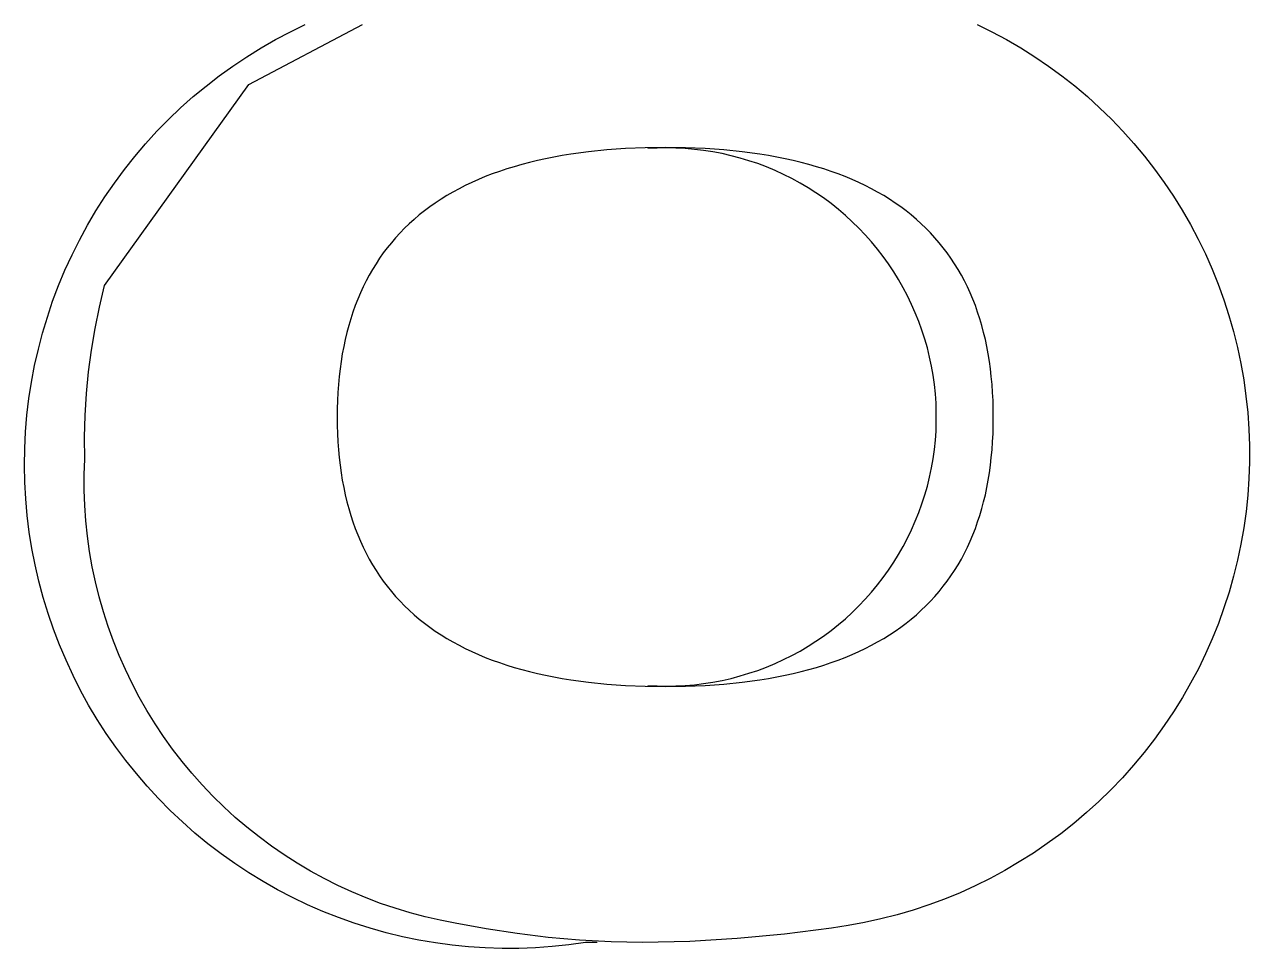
# Model space of a CAD drawing. Header units: millimetres. Extents: x -1421 to 3505, y -683 to 2759.
# Drawn here: x 2045.65 to 2046.941, y 2341.955 to 2342.929 of the extents above; entities that cross this region are included whole.
import ezdxf

# ---------------------------------------------------------------- set-up
doc = ezdxf.new("R2010")
doc.units = ezdxf.units.MM
doc.header["$MEASUREMENT"] = 0
doc.layers.add('Utwórz2D linie widoczne', color=7, linetype='Continuous', true_color=0x000000)

msp = doc.modelspace()

# ---------------------------------------------------------------- linework, layer by layer
at = {"layer": 'Utwórz2D linie widoczne'}
for p, q in [((2045.8861, 2342.8654), (2046.0057, 2342.9287)), ((2045.9297, 2342.921), (2045.9455, 2342.9287)), ((2046.6536, 2342.9287), (2046.6692, 2342.921)), ((2045.8988, 2342.904), (2045.9141, 2342.9127)), ((2045.9141, 2342.9127), (2045.9297, 2342.921)), ((2046.6692, 2342.921), (2046.6845, 2342.9127)), ((2046.6845, 2342.9127), (2046.6995, 2342.904)), ((2045.8838, 2342.8947), (2045.8988, 2342.904)), ((2046.6995, 2342.904), (2046.7143, 2342.8947)), ((2045.8691, 2342.8849), (2045.8838, 2342.8947)), ((2046.7143, 2342.8947), (2046.7287, 2342.8849)), ((2045.8409, 2342.8638), (2045.8548, 2342.8746)), ((2045.8548, 2342.8746), (2045.8691, 2342.8849)), ((2046.7287, 2342.8849), (2046.7427, 2342.8746)), ((2046.7427, 2342.8746), (2046.7564, 2342.8639)), ((2045.7337, 2342.6534), (2045.8861, 2342.8654)), ((2045.8273, 2342.8526), (2045.8409, 2342.8638)), ((2046.7564, 2342.8639), (2046.7697, 2342.8527)), ((2045.8141, 2342.8408), (2045.8273, 2342.8526)), ((2046.7697, 2342.8527), (2046.7826, 2342.841)), ((2045.8014, 2342.8287), (2045.8141, 2342.8408)), ((2046.7826, 2342.841), (2046.795, 2342.8288)), ((2045.789, 2342.8161), (2045.8014, 2342.8287)), ((2046.795, 2342.8288), (2046.8071, 2342.8163)), ((2045.7772, 2342.803), (2045.789, 2342.8161)), ((2046.8071, 2342.8163), (2046.8187, 2342.8033)), ((2045.7657, 2342.7896), (2045.7772, 2342.803)), ((2046.2631, 2342.7964), (2046.2438, 2342.7944)), ((2046.283, 2342.7978), (2046.2631, 2342.7964)), ((2046.3036, 2342.7986), (2046.283, 2342.7978)), ((2046.3249, 2342.7989), (2046.3036, 2342.7986)), ((2046.3164, 2342.7983), (2046.3066, 2342.7978)), ((2046.3262, 2342.7985), (2046.3164, 2342.7983)), ((2046.3462, 2342.7986), (2046.3249, 2342.7989)), ((2046.336, 2342.7983), (2046.3262, 2342.7985)), ((2046.3458, 2342.7979), (2046.336, 2342.7983)), ((2046.3556, 2342.797), (2046.3458, 2342.7979)), ((2046.3668, 2342.7978), (2046.3462, 2342.7986)), ((2046.3653, 2342.7959), (2046.3556, 2342.797)), ((2046.375, 2342.7944), (2046.3653, 2342.7959)), ((2046.3867, 2342.7964), (2046.3668, 2342.7978)), ((2046.4059, 2342.7944), (2046.3867, 2342.7964)), ((2046.8187, 2342.8033), (2046.8299, 2342.79)), ((2045.7548, 2342.7758), (2045.7657, 2342.7896)), ((2046.1818, 2342.7833), (2046.1736, 2342.7811)), ((2046.1901, 2342.7853), (2046.1818, 2342.7833)), ((2046.1986, 2342.7871), (2046.1901, 2342.7853)), ((2046.2073, 2342.7889), (2046.1986, 2342.7871)), ((2046.2162, 2342.7905), (2046.2073, 2342.7889)), ((2046.2252, 2342.7919), (2046.2162, 2342.7905)), ((2046.2438, 2342.7944), (2046.2252, 2342.7919)), ((2046.3847, 2342.7926), (2046.375, 2342.7944)), ((2046.3942, 2342.7904), (2046.3847, 2342.7926)), ((2046.4037, 2342.7879), (2046.3942, 2342.7904)), ((2046.4131, 2342.7851), (2046.4037, 2342.7879)), ((2046.4245, 2342.7919), (2046.4059, 2342.7944)), ((2046.4224, 2342.782), (2046.4131, 2342.7851)), ((2046.4316, 2342.7785), (2046.4224, 2342.782)), ((2046.4335, 2342.7905), (2046.4245, 2342.7919)), ((2046.4424, 2342.7889), (2046.4335, 2342.7905)), ((2046.4511, 2342.7871), (2046.4424, 2342.7889)), ((2046.4596, 2342.7853), (2046.4511, 2342.7871)), ((2046.468, 2342.7833), (2046.4596, 2342.7853)), ((2046.4761, 2342.7811), (2046.468, 2342.7833)), ((2046.8299, 2342.79), (2046.8405, 2342.7762)), ((2045.7443, 2342.7616), (2045.7548, 2342.7758)), ((2046.1425, 2342.7711), (2046.1352, 2342.7683)), ((2046.15, 2342.7738), (2046.1425, 2342.7711)), ((2046.1577, 2342.7764), (2046.15, 2342.7738)), ((2046.1655, 2342.7788), (2046.1577, 2342.7764)), ((2046.1736, 2342.7811), (2046.1655, 2342.7788)), ((2046.4406, 2342.7747), (2046.4316, 2342.7785)), ((2046.4495, 2342.7707), (2046.4406, 2342.7747)), ((2046.4583, 2342.7663), (2046.4495, 2342.7707)), ((2046.4842, 2342.7788), (2046.4761, 2342.7811)), ((2046.492, 2342.7764), (2046.4842, 2342.7788)), ((2046.4997, 2342.7738), (2046.492, 2342.7764)), ((2046.5072, 2342.7711), (2046.4997, 2342.7738)), ((2046.5146, 2342.7683), (2046.5072, 2342.7711)), ((2046.8405, 2342.7762), (2046.8507, 2342.7621)), ((2045.7343, 2342.7471), (2045.7443, 2342.7616)), ((2046.1141, 2342.7589), (2046.1075, 2342.7555)), ((2046.121, 2342.7622), (2046.1141, 2342.7589)), ((2046.128, 2342.7653), (2046.121, 2342.7622)), ((2046.1352, 2342.7683), (2046.128, 2342.7653)), ((2046.4669, 2342.7616), (2046.4583, 2342.7663)), ((2046.4753, 2342.7566), (2046.4669, 2342.7616)), ((2046.4836, 2342.7513), (2046.4753, 2342.7566)), ((2046.5217, 2342.7653), (2046.5146, 2342.7683)), ((2046.5287, 2342.7622), (2046.5217, 2342.7653)), ((2046.5356, 2342.7589), (2046.5287, 2342.7622)), ((2046.5422, 2342.7555), (2046.5356, 2342.7589)), ((2046.8507, 2342.7621), (2046.8604, 2342.7477)), ((2045.7248, 2342.7322), (2045.7343, 2342.7471)), ((2046.0885, 2342.7445), (2046.0825, 2342.7405)), ((2046.0946, 2342.7483), (2046.0885, 2342.7445)), ((2046.101, 2342.752), (2046.0946, 2342.7483)), ((2046.1075, 2342.7555), (2046.101, 2342.752)), ((2046.4917, 2342.7458), (2046.4836, 2342.7513)), ((2046.4996, 2342.7399), (2046.4917, 2342.7458)), ((2046.5487, 2342.752), (2046.5422, 2342.7555)), ((2046.5551, 2342.7483), (2046.5487, 2342.752)), ((2046.5612, 2342.7445), (2046.5551, 2342.7483)), ((2046.5672, 2342.7405), (2046.5612, 2342.7445)), ((2046.8604, 2342.7477), (2046.8696, 2342.7329)), ((2045.7159, 2342.717), (2045.7248, 2342.7322)), ((2046.071, 2342.7322), (2046.0655, 2342.7279)), ((2046.0767, 2342.7364), (2046.071, 2342.7322)), ((2046.0825, 2342.7405), (2046.0767, 2342.7364)), ((2046.5073, 2342.7338), (2046.4996, 2342.7399)), ((2046.5147, 2342.7275), (2046.5073, 2342.7338)), ((2046.5731, 2342.7364), (2046.5672, 2342.7405)), ((2046.5787, 2342.7322), (2046.5731, 2342.7364)), ((2046.5842, 2342.7279), (2046.5787, 2342.7322)), ((2046.8696, 2342.7329), (2046.8783, 2342.7178)), ((2046.0551, 2342.7187), (2046.0501, 2342.7139)), ((2046.0602, 2342.7233), (2046.0551, 2342.7187)), ((2046.0655, 2342.7279), (2046.0602, 2342.7233)), ((2046.5219, 2342.7208), (2046.5147, 2342.7275)), ((2046.5289, 2342.714), (2046.5219, 2342.7208)), ((2046.5895, 2342.7233), (2046.5842, 2342.7279)), ((2046.5947, 2342.7187), (2046.5895, 2342.7233)), ((2046.5996, 2342.7139), (2046.5947, 2342.7187)), ((2046.8783, 2342.7178), (2046.8864, 2342.7025)), ((2045.7074, 2342.7015), (2045.7159, 2342.717)), ((2046.0453, 2342.709), (2046.0406, 2342.7039)), ((2046.0501, 2342.7139), (2046.0453, 2342.709)), ((2046.5357, 2342.7069), (2046.5289, 2342.714)), ((2046.5422, 2342.6995), (2046.5357, 2342.7069)), ((2046.6045, 2342.709), (2046.5996, 2342.7139)), ((2046.6091, 2342.7039), (2046.6045, 2342.709)), ((2045.6996, 2342.6858), (2045.7074, 2342.7015)), ((2046.0319, 2342.6934), (2046.0277, 2342.6879)), ((2046.0362, 2342.6987), (2046.0319, 2342.6934)), ((2046.0406, 2342.7039), (2046.0362, 2342.6987)), ((2046.5485, 2342.692), (2046.5422, 2342.6995)), ((2046.5545, 2342.6842), (2046.5485, 2342.692)), ((2046.6136, 2342.6987), (2046.6091, 2342.7039)), ((2046.6179, 2342.6934), (2046.6136, 2342.6987)), ((2046.622, 2342.6879), (2046.6179, 2342.6934)), ((2046.8864, 2342.7025), (2046.8941, 2342.6868)), ((2045.6922, 2342.6697), (2045.6996, 2342.6858)), ((2046.0238, 2342.6823), (2046.02, 2342.6765)), ((2046.0277, 2342.6879), (2046.0238, 2342.6823)), ((2046.5602, 2342.6763), (2046.5545, 2342.6842)), ((2046.626, 2342.6823), (2046.622, 2342.6879)), ((2046.6298, 2342.6765), (2046.626, 2342.6823)), ((2046.8941, 2342.6868), (2046.9011, 2342.6709)), ((2045.6854, 2342.6535), (2045.6922, 2342.6697)), ((2046.0163, 2342.6706), (2046.0129, 2342.6646)), ((2046.02, 2342.6765), (2046.0163, 2342.6706)), ((2046.5656, 2342.6681), (2046.5602, 2342.6763)), ((2046.5708, 2342.6598), (2046.5656, 2342.6681)), ((2046.6334, 2342.6706), (2046.6298, 2342.6765)), ((2046.6369, 2342.6646), (2046.6334, 2342.6706)), ((2046.9011, 2342.6709), (2046.9076, 2342.6548)), ((2045.6792, 2342.637), (2045.6854, 2342.6535)), ((2045.7284, 2342.6309), (2045.7337, 2342.6534)), ((2046.0096, 2342.6584), (2046.0065, 2342.6521)), ((2046.0129, 2342.6646), (2046.0096, 2342.6584)), ((2046.5756, 2342.6512), (2046.5708, 2342.6598)), ((2046.6402, 2342.6584), (2046.6369, 2342.6646)), ((2046.6433, 2342.6521), (2046.6402, 2342.6584)), ((2046.9076, 2342.6548), (2046.9135, 2342.6384)), ((2046.0035, 2342.6457), (2046.0007, 2342.6391)), ((2046.0065, 2342.6521), (2046.0035, 2342.6457)), ((2046.5802, 2342.6426), (2046.5756, 2342.6512)), ((2046.5845, 2342.6337), (2046.5802, 2342.6426)), ((2046.6462, 2342.6457), (2046.6433, 2342.6521)), ((2046.649, 2342.6391), (2046.6462, 2342.6457)), ((2045.6736, 2342.6203), (2045.6792, 2342.637)), ((2045.7239, 2342.6083), (2045.7284, 2342.6309)), ((2045.9981, 2342.6324), (2045.9957, 2342.6255)), ((2046.0007, 2342.6391), (2045.9981, 2342.6324)), ((2046.5884, 2342.6248), (2046.5845, 2342.6337)), ((2046.6517, 2342.6324), (2046.649, 2342.6391)), ((2046.6541, 2342.6255), (2046.6517, 2342.6324)), ((2046.9135, 2342.6384), (2046.9189, 2342.6219)), ((2045.6685, 2342.6034), (2045.6736, 2342.6203)), ((2045.9934, 2342.6185), (2045.9913, 2342.6114)), ((2045.9957, 2342.6255), (2045.9934, 2342.6185)), ((2046.5921, 2342.6157), (2046.5884, 2342.6248)), ((2046.5954, 2342.6064), (2046.5921, 2342.6157)), ((2046.6564, 2342.6185), (2046.6541, 2342.6255)), ((2046.6585, 2342.6114), (2046.6564, 2342.6185)), ((2046.9189, 2342.6219), (2046.9237, 2342.6051)), ((2045.6641, 2342.5863), (2045.6685, 2342.6034)), ((2045.7201, 2342.5855), (2045.7239, 2342.6083)), ((2045.9893, 2342.6041), (2045.9876, 2342.5967)), ((2045.9913, 2342.6114), (2045.9893, 2342.6041)), ((2046.5984, 2342.5971), (2046.5954, 2342.6064)), ((2046.6604, 2342.6041), (2046.6585, 2342.6114)), ((2046.6622, 2342.5967), (2046.6604, 2342.6041)), ((2046.9237, 2342.6051), (2046.9279, 2342.5883)), ((2045.986, 2342.5891), (2045.9845, 2342.5814)), ((2045.9876, 2342.5967), (2045.986, 2342.5891)), ((2046.6011, 2342.5877), (2046.5984, 2342.5971)), ((2046.6638, 2342.5891), (2046.6622, 2342.5967)), ((2046.6652, 2342.5814), (2046.6638, 2342.5891)), ((2046.9279, 2342.5883), (2046.9315, 2342.5712)), ((2045.6602, 2342.5691), (2045.6641, 2342.5863)), ((2045.7171, 2342.5627), (2045.7201, 2342.5855)), ((2045.9845, 2342.5814), (2045.9833, 2342.5736)), ((2046.6034, 2342.5781), (2046.6011, 2342.5877)), ((2046.6054, 2342.5686), (2046.6034, 2342.5781)), ((2046.6665, 2342.5736), (2046.6652, 2342.5814)), ((2045.6569, 2342.5518), (2045.6602, 2342.5691)), ((2045.7149, 2342.5397), (2045.7171, 2342.5627)), ((2045.9822, 2342.5656), (2045.9812, 2342.5575)), ((2045.9833, 2342.5736), (2045.9822, 2342.5656)), ((2046.6071, 2342.5589), (2046.6054, 2342.5686)), ((2046.6676, 2342.5656), (2046.6665, 2342.5736)), ((2046.6685, 2342.5575), (2046.6676, 2342.5656)), ((2046.9315, 2342.5712), (2046.9345, 2342.5541)), ((2045.6542, 2342.5344), (2045.6569, 2342.5518)), ((2045.9812, 2342.5575), (2045.9805, 2342.5492)), ((2046.6085, 2342.5492), (2046.6071, 2342.5589)), ((2046.6693, 2342.5492), (2046.6685, 2342.5575)), ((2046.9345, 2342.5541), (2046.9369, 2342.5369)), ((2045.7135, 2342.5167), (2045.7149, 2342.5397)), ((2045.9799, 2342.5409), (2045.9795, 2342.5323)), ((2045.9805, 2342.5492), (2045.9799, 2342.5409)), ((2046.6095, 2342.5394), (2046.6085, 2342.5492)), ((2046.6102, 2342.5296), (2046.6095, 2342.5394)), ((2046.6699, 2342.5409), (2046.6693, 2342.5492)), ((2046.6703, 2342.5323), (2046.6699, 2342.5409)), ((2046.9369, 2342.5369), (2046.9388, 2342.5196)), ((2045.6521, 2342.5169), (2045.6542, 2342.5344)), ((2045.9795, 2342.5323), (2045.9792, 2342.5237)), ((2046.6105, 2342.5198), (2046.6102, 2342.5296)), ((2046.6706, 2342.5237), (2046.6703, 2342.5323)), ((2045.6506, 2342.4993), (2045.6521, 2342.5169)), ((2045.7129, 2342.4936), (2045.7135, 2342.5167)), ((2045.9792, 2342.5237), (2045.9791, 2342.5149)), ((2045.9791, 2342.5149), (2045.9792, 2342.5061)), ((2046.6105, 2342.51), (2046.6105, 2342.5198)), ((2046.6706, 2342.5149), (2046.6706, 2342.5237)), ((2046.6706, 2342.5061), (2046.6706, 2342.5149)), ((2046.9388, 2342.5196), (2046.94, 2342.5022)), ((2045.6498, 2342.4817), (2045.6506, 2342.4993)), ((2045.9792, 2342.5061), (2045.9795, 2342.4974)), ((2046.6095, 2342.4905), (2046.6102, 2342.5002)), ((2046.6102, 2342.5002), (2046.6105, 2342.51)), ((2046.6703, 2342.4974), (2046.6706, 2342.5061)), ((2046.94, 2342.5022), (2046.9406, 2342.4848)), ((2045.713, 2342.4705), (2045.7129, 2342.4936)), ((2045.9795, 2342.4974), (2045.9799, 2342.4889)), ((2045.9799, 2342.4889), (2045.9805, 2342.4805)), ((2046.6085, 2342.4807), (2046.6095, 2342.4905)), ((2046.6693, 2342.4805), (2046.6699, 2342.4889)), ((2046.6699, 2342.4889), (2046.6703, 2342.4974)), ((2045.6495, 2342.464), (2045.6498, 2342.4817)), ((2045.9805, 2342.4805), (2045.9812, 2342.4723)), ((2045.9812, 2342.4723), (2045.9822, 2342.4642)), ((2046.6071, 2342.471), (2046.6085, 2342.4807)), ((2046.6676, 2342.4642), (2046.6685, 2342.4723)), ((2046.6685, 2342.4723), (2046.6693, 2342.4805)), ((2046.9406, 2342.4848), (2046.9406, 2342.4674)), ((2045.6499, 2342.4464), (2045.6495, 2342.464)), ((2045.7125, 2342.4542), (2045.713, 2342.4705)), ((2045.9822, 2342.4642), (2045.9833, 2342.4562)), ((2046.6034, 2342.4517), (2046.6054, 2342.4613)), ((2046.6054, 2342.4613), (2046.6071, 2342.471)), ((2046.6665, 2342.4562), (2046.6676, 2342.4642)), ((2046.9406, 2342.4674), (2046.94, 2342.45)), ((2045.6508, 2342.4288), (2045.6499, 2342.4464)), ((2045.7125, 2342.4379), (2045.7125, 2342.4542)), ((2045.9833, 2342.4562), (2045.9845, 2342.4484)), ((2045.9845, 2342.4484), (2045.986, 2342.4407)), ((2046.6011, 2342.4422), (2046.6034, 2342.4517)), ((2046.6638, 2342.4407), (2046.6652, 2342.4484)), ((2046.6652, 2342.4484), (2046.6665, 2342.4562)), ((2046.94, 2342.45), (2046.9388, 2342.4327)), ((2045.7131, 2342.4217), (2045.7125, 2342.4379)), ((2045.986, 2342.4407), (2045.9876, 2342.4331)), ((2046.5984, 2342.4328), (2046.6011, 2342.4422)), ((2046.6622, 2342.4331), (2046.6638, 2342.4407)), ((2045.6524, 2342.4112), (2045.6508, 2342.4288)), ((2045.7142, 2342.4054), (2045.7131, 2342.4217)), ((2045.9876, 2342.4331), (2045.9893, 2342.4257)), ((2045.9893, 2342.4257), (2045.9913, 2342.4185)), ((2046.5921, 2342.4142), (2046.5954, 2342.4235)), ((2046.5954, 2342.4235), (2046.5984, 2342.4328)), ((2046.6585, 2342.4185), (2046.6604, 2342.4257)), ((2046.6604, 2342.4257), (2046.6622, 2342.4331)), ((2046.9388, 2342.4327), (2046.937, 2342.4154)), ((2045.6546, 2342.3937), (2045.6524, 2342.4112)), ((2045.9913, 2342.4185), (2045.9934, 2342.4113)), ((2045.9934, 2342.4113), (2045.9957, 2342.4043)), ((2046.5884, 2342.4051), (2046.5921, 2342.4142)), ((2046.6541, 2342.4043), (2046.6564, 2342.4113)), ((2046.6564, 2342.4113), (2046.6585, 2342.4185)), ((2046.937, 2342.4154), (2046.9346, 2342.3981)), ((2045.7159, 2342.3892), (2045.7142, 2342.4054)), ((2045.9957, 2342.4043), (2045.9981, 2342.3975)), ((2045.9981, 2342.3975), (2046.0007, 2342.3907)), ((2046.5802, 2342.3873), (2046.5845, 2342.3961)), ((2046.5845, 2342.3961), (2046.5884, 2342.4051)), ((2046.649, 2342.3907), (2046.6517, 2342.3975)), ((2046.6517, 2342.3975), (2046.6541, 2342.4043)), ((2046.9346, 2342.3981), (2046.9316, 2342.381)), ((2045.6573, 2342.3763), (2045.6546, 2342.3937)), ((2045.7181, 2342.3731), (2045.7159, 2342.3892)), ((2046.0007, 2342.3907), (2046.0035, 2342.3842)), ((2046.0035, 2342.3842), (2046.0065, 2342.3777)), ((2046.5756, 2342.3786), (2046.5802, 2342.3873)), ((2046.6433, 2342.3777), (2046.6462, 2342.3842)), ((2046.6462, 2342.3842), (2046.649, 2342.3907)), ((2045.6607, 2342.359), (2045.6573, 2342.3763)), ((2045.721, 2342.357), (2045.7181, 2342.3731)), ((2046.0065, 2342.3777), (2046.0096, 2342.3714)), ((2046.0096, 2342.3714), (2046.0129, 2342.3652)), ((2046.5656, 2342.3618), (2046.5708, 2342.3701)), ((2046.5708, 2342.3701), (2046.5756, 2342.3786)), ((2046.6369, 2342.3652), (2046.6402, 2342.3714)), ((2046.6402, 2342.3714), (2046.6433, 2342.3777)), ((2046.9316, 2342.381), (2046.928, 2342.364)), ((2045.6647, 2342.3419), (2045.6607, 2342.359)), ((2045.7243, 2342.3411), (2045.721, 2342.357)), ((2046.0129, 2342.3652), (2046.0163, 2342.3592)), ((2046.0163, 2342.3592), (2046.02, 2342.3533)), ((2046.5602, 2342.3536), (2046.5656, 2342.3618)), ((2046.6298, 2342.3533), (2046.6334, 2342.3592)), ((2046.6334, 2342.3592), (2046.6369, 2342.3652)), ((2046.928, 2342.364), (2046.9238, 2342.3471)), ((2046.02, 2342.3533), (2046.0238, 2342.3476)), ((2046.0238, 2342.3476), (2046.0277, 2342.342)), ((2046.5485, 2342.3379), (2046.5545, 2342.3457)), ((2046.5545, 2342.3457), (2046.5602, 2342.3536)), ((2046.622, 2342.342), (2046.626, 2342.3476)), ((2046.626, 2342.3476), (2046.6298, 2342.3533)), ((2046.9238, 2342.3471), (2046.9191, 2342.3303)), ((2045.6692, 2342.3248), (2045.6647, 2342.3419)), ((2045.7282, 2342.3253), (2045.7243, 2342.3411)), ((2046.0277, 2342.342), (2046.0319, 2342.3365)), ((2046.0319, 2342.3365), (2046.0362, 2342.3311)), ((2046.0362, 2342.3311), (2046.0406, 2342.3259)), ((2046.5357, 2342.323), (2046.5422, 2342.3303)), ((2046.5422, 2342.3303), (2046.5485, 2342.3379)), ((2046.6091, 2342.3259), (2046.6136, 2342.3311)), ((2046.6136, 2342.3311), (2046.6179, 2342.3365)), ((2046.6179, 2342.3365), (2046.622, 2342.342)), ((2046.9191, 2342.3303), (2046.9137, 2342.3138)), ((2045.6744, 2342.308), (2045.6692, 2342.3248)), ((2045.7327, 2342.3096), (2045.7282, 2342.3253)), ((2046.0406, 2342.3259), (2046.0453, 2342.3209)), ((2046.0453, 2342.3209), (2046.0501, 2342.316)), ((2046.5289, 2342.3159), (2046.5357, 2342.323)), ((2046.5996, 2342.316), (2046.6045, 2342.3209)), ((2046.6045, 2342.3209), (2046.6091, 2342.3259)), ((2045.6801, 2342.2913), (2045.6744, 2342.308)), ((2045.7377, 2342.2941), (2045.7327, 2342.3096)), ((2046.0501, 2342.316), (2046.0551, 2342.3112)), ((2046.0551, 2342.3112), (2046.0602, 2342.3065)), ((2046.0602, 2342.3065), (2046.0655, 2342.302)), ((2046.5147, 2342.3024), (2046.5219, 2342.309)), ((2046.5219, 2342.309), (2046.5289, 2342.3159)), ((2046.5842, 2342.302), (2046.5895, 2342.3065)), ((2046.5895, 2342.3065), (2046.5947, 2342.3112)), ((2046.5947, 2342.3112), (2046.5996, 2342.316)), ((2046.9137, 2342.3138), (2046.9078, 2342.2974)), ((2045.6864, 2342.2748), (2045.6801, 2342.2913)), ((2045.7432, 2342.2788), (2045.7377, 2342.2941)), ((2046.0655, 2342.302), (2046.071, 2342.2977)), ((2046.071, 2342.2977), (2046.0767, 2342.2934)), ((2046.0767, 2342.2934), (2046.0825, 2342.2893)), ((2046.4996, 2342.29), (2046.5073, 2342.2961)), ((2046.5073, 2342.2961), (2046.5147, 2342.3024)), ((2046.5672, 2342.2893), (2046.5731, 2342.2934)), ((2046.5731, 2342.2934), (2046.5787, 2342.2977)), ((2046.5787, 2342.2977), (2046.5842, 2342.302)), ((2046.9078, 2342.2974), (2046.9013, 2342.2813)), ((2045.7493, 2342.2637), (2045.7432, 2342.2788)), ((2046.0825, 2342.2893), (2046.0885, 2342.2854)), ((2046.0885, 2342.2854), (2046.0946, 2342.2816)), ((2046.0946, 2342.2816), (2046.101, 2342.2779)), ((2046.4753, 2342.2733), (2046.4836, 2342.2786)), ((2046.4836, 2342.2786), (2046.4917, 2342.2841)), ((2046.4917, 2342.2841), (2046.4996, 2342.29)), ((2046.5487, 2342.2779), (2046.5551, 2342.2816)), ((2046.5551, 2342.2816), (2046.5612, 2342.2854)), ((2046.5612, 2342.2854), (2046.5672, 2342.2893)), ((2046.9013, 2342.2813), (2046.8943, 2342.2654)), ((2045.6933, 2342.2586), (2045.6864, 2342.2748)), ((2046.101, 2342.2779), (2046.1075, 2342.2744)), ((2046.1075, 2342.2744), (2046.1141, 2342.271)), ((2046.1141, 2342.271), (2046.121, 2342.2677)), ((2046.121, 2342.2677), (2046.128, 2342.2646)), ((2046.4583, 2342.2636), (2046.4669, 2342.2683)), ((2046.4669, 2342.2683), (2046.4753, 2342.2733)), ((2046.5217, 2342.2646), (2046.5287, 2342.2677)), ((2046.5287, 2342.2677), (2046.5356, 2342.271)), ((2046.5356, 2342.271), (2046.5422, 2342.2744)), ((2046.5422, 2342.2744), (2046.5487, 2342.2779)), ((2045.7007, 2342.2426), (2045.6933, 2342.2586)), ((2045.7558, 2342.2488), (2045.7493, 2342.2637)), ((2046.128, 2342.2646), (2046.1352, 2342.2616)), ((2046.1352, 2342.2616), (2046.1425, 2342.2588)), ((2046.1425, 2342.2588), (2046.15, 2342.2561)), ((2046.15, 2342.2561), (2046.1577, 2342.2535)), ((2046.1577, 2342.2535), (2046.1655, 2342.2511)), ((2046.4316, 2342.2514), (2046.4406, 2342.2552)), ((2046.4406, 2342.2552), (2046.4495, 2342.2592)), ((2046.4495, 2342.2592), (2046.4583, 2342.2636)), ((2046.4842, 2342.2511), (2046.492, 2342.2535)), ((2046.492, 2342.2535), (2046.4997, 2342.2561)), ((2046.4997, 2342.2561), (2046.5072, 2342.2588)), ((2046.5072, 2342.2588), (2046.5146, 2342.2616)), ((2046.5146, 2342.2616), (2046.5217, 2342.2646)), ((2046.8943, 2342.2654), (2046.8867, 2342.2497)), ((2045.7086, 2342.2268), (2045.7007, 2342.2426)), ((2045.7629, 2342.2341), (2045.7558, 2342.2488)), ((2046.1655, 2342.2511), (2046.1736, 2342.2488)), ((2046.1736, 2342.2488), (2046.1818, 2342.2466)), ((2046.1818, 2342.2466), (2046.1901, 2342.2446)), ((2046.1901, 2342.2446), (2046.1986, 2342.2427)), ((2046.1986, 2342.2427), (2046.2073, 2342.241)), ((2046.2073, 2342.241), (2046.2162, 2342.2394)), ((2046.3942, 2342.2395), (2046.4037, 2342.242)), ((2046.4037, 2342.242), (2046.4131, 2342.2448)), ((2046.4131, 2342.2448), (2046.4224, 2342.2479)), ((2046.4224, 2342.2479), (2046.4316, 2342.2514)), ((2046.4335, 2342.2394), (2046.4424, 2342.241)), ((2046.4424, 2342.241), (2046.4511, 2342.2427)), ((2046.4511, 2342.2427), (2046.4596, 2342.2446)), ((2046.4596, 2342.2446), (2046.468, 2342.2466)), ((2046.468, 2342.2466), (2046.4761, 2342.2488)), ((2046.4761, 2342.2488), (2046.4842, 2342.2511)), ((2046.8867, 2342.2497), (2046.8786, 2342.2343)), ((2045.7171, 2342.2114), (2045.7086, 2342.2268)), ((2045.7705, 2342.2197), (2045.7629, 2342.2341)), ((2046.2162, 2342.2394), (2046.2252, 2342.238)), ((2046.2252, 2342.238), (2046.2438, 2342.2355)), ((2046.2438, 2342.2355), (2046.2631, 2342.2335)), ((2046.2631, 2342.2335), (2046.283, 2342.2321)), ((2046.283, 2342.2321), (2046.3036, 2342.2313)), ((2046.3036, 2342.2313), (2046.3249, 2342.231)), ((2046.3066, 2342.2321), (2046.3164, 2342.2316)), ((2046.3164, 2342.2316), (2046.3262, 2342.2314)), ((2046.3249, 2342.231), (2046.3462, 2342.2313)), ((2046.3262, 2342.2314), (2046.336, 2342.2315)), ((2046.336, 2342.2315), (2046.3458, 2342.232)), ((2046.3458, 2342.232), (2046.3556, 2342.2328)), ((2046.3462, 2342.2313), (2046.3668, 2342.2321)), ((2046.3556, 2342.2328), (2046.3653, 2342.234)), ((2046.3653, 2342.234), (2046.375, 2342.2355)), ((2046.3668, 2342.2321), (2046.3867, 2342.2335)), ((2046.375, 2342.2355), (2046.3847, 2342.2373)), ((2046.3847, 2342.2373), (2046.3942, 2342.2395)), ((2046.3867, 2342.2335), (2046.4059, 2342.2355)), ((2046.4059, 2342.2355), (2046.4245, 2342.238)), ((2046.4245, 2342.238), (2046.4335, 2342.2394)), ((2046.8786, 2342.2343), (2046.8699, 2342.2192)), ((2045.7786, 2342.2055), (2045.7705, 2342.2197)), ((2046.8699, 2342.2192), (2046.8606, 2342.2043)), ((2045.7262, 2342.1962), (2045.7171, 2342.2114)), ((2045.7871, 2342.1917), (2045.7786, 2342.2055)), ((2046.8606, 2342.2043), (2046.8508, 2342.1897)), ((2045.7357, 2342.1814), (2045.7262, 2342.1962)), ((2045.7961, 2342.1781), (2045.7871, 2342.1917)), ((2046.8508, 2342.1897), (2046.8405, 2342.1754)), ((2045.7458, 2342.1669), (2045.7357, 2342.1814)), ((2045.8056, 2342.1649), (2045.7961, 2342.1781)), ((2046.8405, 2342.1754), (2046.8297, 2342.1615)), ((2045.7563, 2342.1528), (2045.7458, 2342.1669)), ((2045.8156, 2342.152), (2045.8056, 2342.1649)), ((2045.7674, 2342.1391), (2045.7563, 2342.1528)), ((2045.826, 2342.1394), (2045.8156, 2342.152)), ((2046.8297, 2342.1615), (2046.8184, 2342.148)), ((2045.7789, 2342.1257), (2045.7674, 2342.1391)), ((2045.8368, 2342.1273), (2045.826, 2342.1394)), ((2046.8184, 2342.148), (2046.8067, 2342.1348)), ((2045.7908, 2342.1127), (2045.7789, 2342.1257)), ((2045.848, 2342.1154), (2045.8368, 2342.1273)), ((2046.8067, 2342.1348), (2046.7945, 2342.1221)), ((2045.8032, 2342.1002), (2045.7908, 2342.1127)), ((2045.8596, 2342.104), (2045.848, 2342.1154)), ((2046.7945, 2342.1221), (2046.7819, 2342.1098)), ((2045.816, 2342.0881), (2045.8032, 2342.1002)), ((2045.8716, 2342.093), (2045.8596, 2342.104)), ((2046.7688, 2342.098), (2046.7554, 2342.0866)), ((2046.7819, 2342.1098), (2046.7688, 2342.098)), ((2045.8292, 2342.0764), (2045.816, 2342.0881)), ((2045.884, 2342.0825), (2045.8716, 2342.093)), ((2046.7554, 2342.0866), (2046.7416, 2342.0757)), ((2045.8429, 2342.0652), (2045.8292, 2342.0764)), ((2045.8968, 2342.0723), (2045.884, 2342.0825)), ((2045.9098, 2342.0626), (2045.8968, 2342.0723)), ((2046.7416, 2342.0757), (2046.7274, 2342.0653)), ((2045.8569, 2342.0545), (2045.8429, 2342.0652)), ((2045.9233, 2342.0534), (2045.9098, 2342.0626)), ((2046.7274, 2342.0653), (2046.7128, 2342.0554)), ((2045.8712, 2342.0443), (2045.8569, 2342.0545)), ((2045.937, 2342.0446), (2045.9233, 2342.0534)), ((2046.698, 2342.046), (2046.6828, 2342.0371)), ((2046.7128, 2342.0554), (2046.698, 2342.046)), ((2045.8859, 2342.0346), (2045.8712, 2342.0443)), ((2045.901, 2342.0254), (2045.8859, 2342.0346)), ((2045.951, 2342.0363), (2045.937, 2342.0446)), ((2045.9653, 2342.0285), (2045.951, 2342.0363)), ((2046.6828, 2342.0371), (2046.6673, 2342.0287)), ((2045.9163, 2342.0167), (2045.901, 2342.0254)), ((2045.9798, 2342.0212), (2045.9653, 2342.0285)), ((2045.9946, 2342.0144), (2045.9798, 2342.0212)), ((2046.6515, 2342.0209), (2046.6355, 2342.0136)), ((2046.6673, 2342.0287), (2046.6515, 2342.0209)), ((2045.932, 2342.0085), (2045.9163, 2342.0167)), ((2045.9479, 2342.0009), (2045.932, 2342.0085)), ((2046.0097, 2342.0081), (2045.9946, 2342.0144)), ((2046.0249, 2342.0023), (2046.0097, 2342.0081)), ((2046.6355, 2342.0136), (2046.6192, 2342.0069)), ((2045.964, 2341.9939), (2045.9479, 2342.0009)), ((2046.0403, 2341.9971), (2046.0249, 2342.0023)), ((2046.0559, 2341.9924), (2046.0403, 2341.9971)), ((2046.586, 2341.9952), (2046.5691, 2341.9903)), ((2046.6027, 2342.0008), (2046.586, 2341.9952)), ((2046.6192, 2342.0069), (2046.6027, 2342.0008)), ((2045.9804, 2341.9874), (2045.964, 2341.9939)), ((2045.997, 2341.9815), (2045.9804, 2341.9874)), ((2046.0138, 2341.9761), (2045.997, 2341.9815)), ((2046.0717, 2341.9882), (2046.0559, 2341.9924)), ((2046.0875, 2341.9846), (2046.0717, 2341.9882)), ((2046.1035, 2341.9815), (2046.0875, 2341.9846)), ((2046.1361, 2341.9754), (2046.1035, 2341.9815)), ((2046.5348, 2341.9821), (2046.5175, 2341.9789)), ((2046.552, 2341.9859), (2046.5348, 2341.9821)), ((2046.5691, 2341.9903), (2046.552, 2341.9859)), ((2046.0308, 2341.9714), (2046.0138, 2341.9761)), ((2046.0479, 2341.9672), (2046.0308, 2341.9714)), ((2046.1688, 2341.9704), (2046.1361, 2341.9754)), ((2046.2016, 2341.9664), (2046.1688, 2341.9704)), ((2046.4505, 2341.9699), (2046.4007, 2341.9653)), ((2046.5001, 2341.9763), (2046.4505, 2341.9699)), ((2046.5175, 2341.9789), (2046.5001, 2341.9763)), ((2046.0652, 2341.9636), (2046.0479, 2341.9672)), ((2046.0826, 2341.9606), (2046.0652, 2341.9636)), ((2046.1001, 2341.9583), (2046.0826, 2341.9606)), ((2046.1176, 2341.9565), (2046.1001, 2341.9583)), ((2046.1352, 2341.9553), (2046.1176, 2341.9565)), ((2046.2057, 2341.9567), (2046.1881, 2341.9555)), ((2046.2346, 2341.9635), (2046.2016, 2341.9664)), ((2046.2232, 2341.9586), (2046.2057, 2341.9567)), ((2046.2407, 2341.9611), (2046.2232, 2341.9586)), ((2046.2677, 2341.9618), (2046.2346, 2341.9635)), ((2046.253, 2341.9611), (2046.2407, 2341.9611)), ((2046.3008, 2341.9611), (2046.2677, 2341.9618)), ((2046.3508, 2341.9623), (2046.3008, 2341.9611)), ((2046.4007, 2341.9653), (2046.3508, 2341.9623)), ((2046.1528, 2341.9548), (2046.1352, 2341.9553)), ((2046.1705, 2341.9548), (2046.1528, 2341.9548)), ((2046.1881, 2341.9555), (2046.1705, 2341.9548))]:
    msp.add_line(p, q, dxfattribs=at)

doc.saveas('drawing.dxf')
